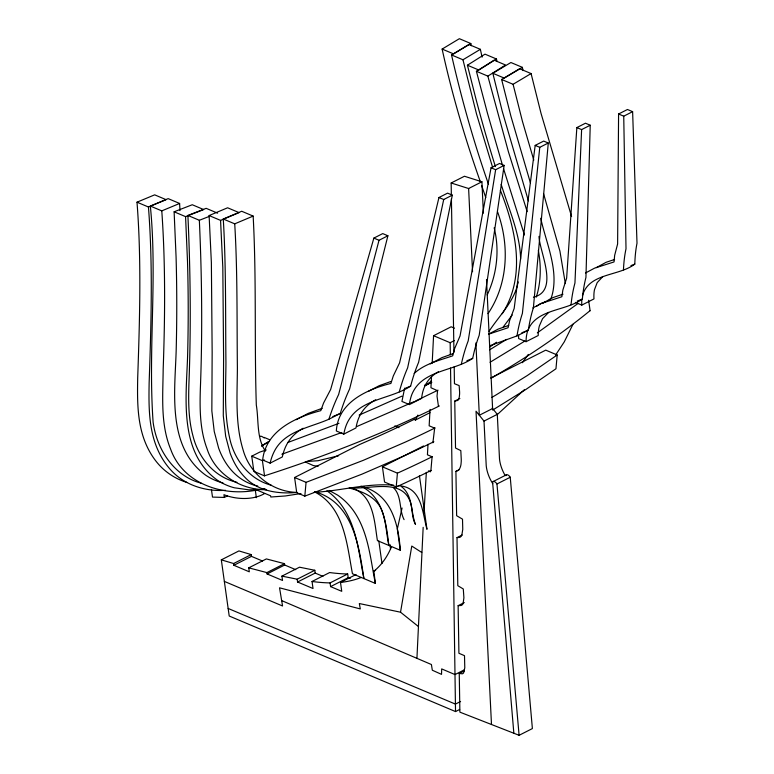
<?xml version="1.0" encoding="UTF-8"?>
<svg xmlns="http://www.w3.org/2000/svg" width="774" height="774" viewBox="0 0 774 774"><rect width="100%" height="100%" fill="white"/><g stroke="black" fill="none" stroke-linecap="round" stroke-linejoin="round"><path stroke-width="1.16" d="M518.609 335.21L518.599 338.548L526.049 341.692L538.24 335.51A61.417 29.983 57.4 0 1 539.333 326.018L542.555 318.675L548.669 312.406M582.435 295.794C588.685 272.729 618.755 276.444 634.815 264.108A248.696 113.768 54.3 0 1 637.002 243.21L632.619 111.669L627.462 109.492L618.581 114.001L617.613 243.965L614.653 255.401L614.053 261.941L594.577 268.152L585.541 272.97M532.822 307.926L541.461 303.418L561.856 296.742L562.882 289.989L566.636 278.147L576.853 127.584L585.473 123.211L590.233 125.224L585.937 277.44A245.909 120.057 57.4 0 0 582.367 299.035C565.243 311.641 534.786 308.555 527.288 332.133A61.281 30.389 58.2 0 0 526.049 341.692M416.934 658.335L423.165 527.336M424.587 385.955L431.844 382.279M590.233 125.224L581.613 129.597L574.947 283.013A245.397 121.702 58.2 0 0 571.028 304.792M431.476 377.083L430.934 387.726L437.552 390.715L437.029 396.191L438.442 406.224M432.192 362.9L433.575 335.713L451.184 326.783L454.502 328.186M428.012 444.276L427.432 454.802L432.095 456.766L430.886 470.573L430.412 471.811L428.438 470.882M430.054 409.427L429.154 425.797L434.659 428.119L432.908 442.767M423.988 512.988L426.339 472.343M423.552 445.959L382.414 466.819L384.552 482.038L396.211 486.962L397.42 473.156A761.065 344.333 -8 0 0 432.453 456.592M415.067 418.928A761.21 344.401 -8 0 1 376.483 437.117L359.697 444.479L294.594 477.5L296.732 492.719L304.821 496.134L306.059 482.337L363.122 460.404L405.412 442.051A761.626 344.585 -8 0 0 435.085 427.906M490.803 377.993L545.738 350.138L557.203 354.985L555.964 368.772L526.078 389.322L494.615 408.856A761.626 344.585 -8 0 1 492.593 410.036M488.578 334.204L508.083 327.731L509.563 320.746L514.168 308.478L535.182 145.396L543.687 141.081L548.282 143.016L533.383 307.82A244.303 126.994 60.9 0 0 528.332 330.169L516.984 335.916L489.874 345.707M548.282 143.016L539.768 147.331L522.392 313.393A244.139 128.678 61.8 0 0 516.984 335.916M414.167 373.426C424.849 363.635 439.409 360.423 452.703 355.817L454.628 348.61L460.056 335.916L491.055 167.774L499.559 163.459L504.145 165.394L479.193 335.297A244.139 133.912 64.5 0 0 472.701 358.372C453.361 371.568 421.956 369.846 411.884 394.392A60.982 33.863 65.4 0 0 409.398 404.579L401.938 401.435L404.618 388.19M504.145 165.394L495.641 169.709L468.202 340.87A244.303 135.643 65.4 0 0 461.352 364.128M418.105 626.282L400.535 612.205L411.778 546.067L421.714 552.442M402.074 508.015L397.314 528.961L400.303 550.285L377.412 540.62C374.326 521.318 373.832 495.234 351.483 487.804M452.335 195.145L418.618 362.29A245.397 141.284 68.3 0 0 410.636 386.12C390.202 399.626 358.285 398.6 346.926 423.581A61.417 35.739 69.3 0 0 343.791 434.117L336.332 430.973C337.919 402.441 366.818 389.419 390.909 383.43L393.289 375.99L399.568 362.871L438.955 197.515L447.575 193.142L452.335 195.145L443.715 199.518L438.955 197.515M443.715 199.518L407.627 367.863A245.909 143.084 69.3 0 0 399.287 391.876M517.777 284.087L518.28 281.949M303.195 428.245C295.755 432.24 289.544 438.51 285.906 446.172A61.949 37.094 72 0 0 282.307 456.96L270.116 463.142L262.657 459.998C265.84 430.586 295.581 417.254 320.775 410.655L323.58 403.002L330.653 389.477L373.861 238.102L382.733 233.593L387.9 235.77L349.616 388.945A247.854 148.395 72 0 0 340.26 413.471M387.9 235.77L379.018 240.279L338.625 394.517A248.696 150.262 73 0 0 328.911 419.227C309.61 427.77 283.932 431.012 273.87 452.258A62.181 37.568 73 0 0 270.116 463.152M517.516 285.161C512.775 303.04 498.872 316.189 489.062 331.301M536.266 297.139C541.103 282.094 541.22 265.84 538.336 250.389M572.944 324.345L564.227 341.944L555.616 355.005M487.233 294.894C496.927 274.073 499.752 250.186 494.16 227.827M391.557 546.589L390.377 549.317A161.505 86.882 63.1 0 1 373.871 571.212L375.351 583.412L352.46 573.747C346.858 544.499 344.498 507.202 314.486 491.838M414.061 419.421L415.483 420.021L417.873 415.077M488.026 313.634C508.17 283.758 509.65 245.3 497.624 212.028M502.239 313.731C526.504 275.892 515.736 229.133 500.343 190.249M528.274 354.444L522.44 362.716M502.936 327.383L512.204 315.037M428.941 383.285L431.418 380.673M524.317 389.748L497.334 414.535M536.353 306.475L540.242 303.795L544.867 302.015M602.772 276.637L597.189 282.616L594.48 289.679A62.181 28.444 54.3 0 0 593.977 298.909L581.787 305.101L575.401 302.402M489.816 346.975L496.482 342.224M577.81 303.65L537.33 332.868M557.203 354.985L527.317 375.525L495.853 395.059A761.626 344.585 -8 0 1 491.8 397.43M261.631 445.805L268.936 441.451M524.946 341.015L490.039 362.29M261.622 446.124L268.82 441.673M596.348 267.611L606.11 262.299L614.585 259.474M542.622 303.195L553.004 297.574L563.008 294.168M506.535 339.418L489.671 349.79M495.428 166.613A1718.609 1222.417 -67.1 0 1 475.768 98.269L467.419 65.21L484.998 54.151L496.444 58.988L496.985 61.262M496.444 58.988L478.864 70.037L467.419 65.21M476.407 71.285L494.102 60.169L505.548 65.006L487.852 76.113L476.407 71.285L487.485 113.285L502.442 165.036M489.178 333.788L498.214 329.076L508.731 325.419M430.257 363.906L441.906 357.636L452.896 353.728M368.724 391.18L379.144 385.723L390.628 381.582M296.248 419.692L308.139 413.403L322.245 408.285M438.384 371.781C431.815 375.361 426.551 381.263 423.929 388.296A60.933 33.427 64.5 0 0 421.588 398.397L409.398 404.579M480.538 182.316C465.097 138.71 451.997 94.273 442.128 49.072L459.369 38.7L470.815 43.528L471.289 45.705M470.815 43.528L453.574 53.899L442.128 49.072M488.51 184.28C473.688 141.932 461.498 98.685 451.523 54.944L468.928 44.495L480.364 49.323L482.105 57.15M451.523 54.944L462.958 59.782L480.364 49.323M375.738 399.732C368.385 403.602 362.222 409.794 358.972 417.486A61.281 35.285 68.3 0 0 355.982 427.935L343.791 434.117M528.41 200.882L502.239 111.253L492.835 73.278L510.908 62.52L522.353 67.348L523.06 70.608M530.422 182.896L510.975 116.439L501.629 79.461L519.635 68.731L531.08 73.559L541.036 113.391L571.589 216.575M522.353 67.348L504.28 78.106L492.835 73.278M501.629 79.461L513.075 84.289L531.08 73.559M451.358 195.087L451.155 182.993L464.448 176.249L481.912 181.784L483.382 213.14M451.155 182.993L468.618 188.517L481.912 181.784M618.581 114.001L623.738 116.177L632.619 111.669M433.575 335.713L450.168 342.718L454.309 340.618M251.734 456.176L262.415 460.685L264.553 475.904L253.872 471.395L251.734 456.176L259.754 452.103L266.237 449.946M328.911 419.227L340.26 413.471L332.878 416.538M431.147 381.969L424.462 385.326M211.418 489.391L212.502 497.092L224.334 497.44L227.44 495.873M224.334 497.44L223.947 494.673C235.847 499.607 253.398 500.314 264.65 493.502M415.483 420.021L429.986 412.677M505.944 475.671A2.844 1.529 63.1 0 1 507.251 474.733L507.754 474.907A4.789 2.574 63.1 0 1 510.24 477.239L532.386 728.566L519.102 735.3L459.882 712.148L459.253 673.477L462.272 673.806A7.063 3.802 63.1 0 0 462.949 673.506A7.875 4.238 63.1 0 0 463.655 672.78L464.787 667.788L464.497 655.665L458.914 653.275L458.131 605.674L461.12 605.481A12.355 6.647 63.1 0 0 462.155 604.881L462.378 604.678A8.824 4.75 63.1 0 0 463.084 603.594L463.907 597.799L463.297 588.985L457.802 585.686L457.008 537.63L459.543 537.417A12.423 6.685 63.1 0 0 461.12 536.343A11 5.921 63.1 0 0 461.836 535.173L462.765 529.339L462.504 519.151L456.641 515.707L455.915 471.385L458.092 470.418A16.457 8.853 63.1 0 0 459.824 468.28L460.385 466.916A23.191 12.471 63.1 0 0 461.004 464.207L461.227 461.643A47.601 25.61 63.1 0 0 461.246 459.156L460.811 450.613L455.528 448.03L454.754 401.077L459.862 398.484M513.849 733.249L492.728 483.634A24.545 13.206 63.1 0 1 486.227 465.813L484.011 421.085L497.295 414.342L492.216 408.062M459.669 709.458L455.528 711.567L229.21 616.017L221.316 559.854L238.924 550.924L251.231 554.6L251.473 556.371L262.512 561.024M221.316 559.854L233.622 563.53L251.231 554.6M233.622 563.53L233.864 565.291L251.473 556.371M233.864 565.291L249.315 571.822L248.764 567.845L266.372 558.925L284.503 563.675L284.687 565.01L295.726 569.664M455.915 471.385L458.982 469.828M248.764 567.845L266.895 572.605L284.503 563.675M266.895 572.605L267.078 573.94L284.687 565.01M267.078 573.94L282.529 580.461L281.92 576.127L299.528 567.197L314.795 570.274L315.182 573.07L322.913 576.34M281.92 576.127L297.187 579.204L314.795 570.274M493.193 481.525L506.477 474.781M297.187 579.204L297.574 582L315.182 573.07M519.102 735.3L496.956 483.973L510.24 477.239M297.574 582L313.025 588.521L312.038 581.477L329.647 572.547A392.708 211.254 63.1 0 0 347.671 573.979L348.194 577.675L350.225 578.526M312.038 581.477A392.708 211.254 63.1 0 0 330.063 582.909L347.671 573.979M330.063 582.909L330.585 586.605L348.194 577.675M330.585 586.605L341.75 591.317L340.492 582.425L356.03 574.54M373.658 571.338L375.613 570.351M457.008 537.63L462.117 535.037M458.131 605.674L464.265 602.569M464.313 669.849L454.986 674.58L441.673 668.9L441.538 674.367L432.318 670.226L431.408 664.518L281.668 600.605M459.253 673.477L464.361 670.884M460.598 701.476L455.422 704.098L228.156 608.47M438.007 390.164L415.59 400.98M402.006 396.133L359.146 415.087M414.593 401.445L356.92 426.493M209.115 215.559L227.604 207.78L239.05 212.608L220.561 220.387L209.115 215.559L211.37 262.56L212.153 352.373L211.844 410.917L214.243 431.486L218.616 448.049A99.459 70.744 -67.1 0 0 233.245 472.237C239.921 479.019 248.406 484.127 257.771 486.043M271.2 485.201C248.976 479.396 233.603 458.885 229.423 436.952C224.025 412.658 225.776 387.581 225.94 362.919C225.389 314.95 226.153 266.914 223.28 219.013L241.711 211.263L253.156 216.091C256.542 279.008 254.307 342.079 256.31 405.034C258.884 420.127 256.349 437.92 265.405 451.126M223.28 219.013L234.725 223.841L253.156 216.091M136.998 202.178L154.674 194.845L166.11 199.673L148.444 207.006L136.998 202.178C141.565 260.683 139.697 319.43 137.695 378.002C137.279 400.942 137.046 424.994 146.915 446.25A114.6 81.512 -67.1 0 0 159.231 465.019C166.691 473.137 176.288 479.222 186.853 482.396M198.057 482.289C172.389 473.872 156.551 448.03 153.117 422.217C147.969 350.351 157.499 277.982 150.34 206.048L168.171 198.628L179.616 203.465L179.984 210.625M150.34 206.048L161.785 210.876L179.616 203.465M404.55 388.625L410.636 386.12M466.886 360.742L472.701 358.372M521.86 332.762L528.332 330.169M338.964 423.32L288.083 442.409M577.259 301.057L582.367 299.035M174.121 211.795L192.262 204.742L203.697 209.57L185.567 216.633L174.121 211.795L176.066 256.755A1507.771 1072.454 -67.1 0 1 176.201 349.48C175.079 391.218 166.545 446.743 205.661 475.178A110.788 78.803 -67.1 0 0 222.999 482.976M236.941 482.299C214.437 477.394 198.25 457.666 192.978 435.907C188.295 418.879 188.401 401.058 188.924 383.556C191.091 327.537 190.462 271.442 187.898 215.443L206.155 208.332L217.6 213.16M187.898 215.443L199.344 220.28L209.009 216.507M630.936 265.617L634.815 264.108M341.837 432.473L281.871 454.232M304.821 496.134L361.884 474.191L404.173 455.838A761.626 344.585 -8 0 0 433.846 441.702M361.264 577.462L358.014 578.652A262.26 141.081 63.1 0 1 340.492 582.425M533.421 297.177C559.718 291.179 539.42 251.627 539.004 236.389M262.415 460.685L264.466 460.008M338.644 455.741L318.027 460.724L306.649 461.507M300.989 493.541L285.374 495.96L270.803 497.014L270.639 495.834L256.291 489.778M259.367 489.516C225.079 497.489 183.341 484.814 170.638 449.191C160.315 423.988 162.917 396.007 163.169 369.45C165.055 316.614 165.52 263.644 161.785 210.876M261.651 489.216L265.076 488.752M264.611 489.381L249.102 489.865L234.445 487.804A110.788 78.803 -67.1 0 1 217.107 480.015C177.991 451.571 186.524 396.056 187.647 354.318A1507.771 1072.454 -67.1 0 0 187.511 261.583L185.567 216.633M314.196 492.332C340.763 490.968 366.944 482.976 393.676 485.172M297.061 492.428C278.611 494.199 257.887 491.393 244.69 477.074A99.459 70.744 -67.1 0 1 230.062 452.887L225.689 436.323L223.289 415.744L223.599 357.211L222.815 267.398L220.561 220.387M225.495 490.31C205.449 491.713 184.299 485.085 170.677 469.847A114.6 81.512 -67.1 0 1 158.36 451.087C148.492 429.822 148.724 405.769 149.14 382.84C151.143 324.258 153.01 265.511 148.444 207.006M349.297 487.61C366.673 490.271 398.446 478.361 408.866 498.601C413.258 506.651 411.062 516.761 415.522 524.462C410.597 512.156 413.19 495.399 401.3 486.478M454.754 401.077L457.705 400.458A7.895 4.247 63.1 0 0 458.479 399.558L458.75 398.949A19.147 10.304 63.1 0 0 459.301 396.907L459.592 394.072A36.272 19.514 63.1 0 0 459.601 391.896L459.146 385.578L454.464 383.711L454.193 366.779M259.725 436.12L261.728 436.391L264.273 437.949M266.44 489.7C240.424 490.106 214.93 473.891 206.997 448.62C199.789 429.425 199.711 408.595 200.369 388.384C202.536 332.365 201.908 276.27 199.344 220.28M296.481 492.37C271.722 491.654 249.567 473.562 243.065 449.81C234.948 423.272 237.26 395.079 237.386 367.747C236.834 319.778 237.599 271.751 234.725 223.841M318.085 466.335L313.315 465.551L305.295 461.972M398.039 485.685C422.169 486.72 422.159 512.059 426.967 529.3L419.421 475.662M400.535 612.205L359.329 603.546L360.297 608.935L279.54 587.824L282.558 605.984L224.354 581.4M349.355 488.094C361.758 491.19 375.448 496.579 381.214 508.934C386.197 520.438 386.245 533.325 388.858 545.457C386.216 523.601 383.353 497.218 360.994 486.188M199.063 482.579L201.076 483.16M361.806 486.527C391.141 493.715 398.523 524.172 400.303 550.285M315.908 492.071C353.041 503.235 358.981 545.883 363.906 578.575C358.846 553.516 356.901 526.291 341.373 504.958A114.039 81.115 -67.1 0 0 326.928 490.803M576.853 127.584L581.613 129.597M535.182 145.396L539.768 147.331M491.055 167.774L495.641 169.709M373.861 238.102L379.018 240.279M394.817 425.942L398.978 427.693M382.414 466.819L397.42 473.156M264.166 437.397L269.884 439.816M294.594 477.5L306.059 482.337M329.134 490.445L337.483 495.021A114.039 81.115 -67.1 0 1 352.818 509.795C368.347 531.119 370.291 558.344 375.351 583.412M393.637 487.804C401.996 496.308 398.949 509.902 404.076 519.635M484.011 421.085L476.029 411.207L491.49 724.503M481.66 185.596L485.772 197.631M492.661 167.503L476.542 114.068L462.958 59.782M527.162 211.621L508.421 151.781L487.852 76.113M503.468 168.422L524.443 234.986M540.726 218.268C546.25 243.568 559.679 271.587 551.398 297.497A8.524 6.066 -67.1 0 1 549.182 300.06M533.789 160.121L522.421 121.266L513.075 84.289M543.522 193.529L559.912 251.076L565.339 283.536M588.627 300.273L590.107 310.809M378.825 541.016L381.988 563.54M255.188 489.303L256.368 497.701M390.144 544.761L390.522 549.25M497.295 414.342L499.511 459.069A24.545 13.206 63.1 0 0 505.161 475.497M486.517 279.472L492.593 408.527L479.309 415.261L475.894 342.901M468.618 188.517L472.546 271.742M623.738 116.177L626.011 248.783A247.854 115.365 55 0 0 623.467 269.865M451.416 198.705L453.951 352.267M450.168 342.718L450.342 354.782M450.536 368.056L455.528 711.567M520.621 259.222C520.08 234.338 509.65 211.138 502.258 187.782A1718.609 1222.417 -67.1 0 1 501.165 184.454M589.914 310.771A790.893 357.83 -8 0 1 491.229 378.138M439.371 405.944A790.893 357.83 -8 0 1 264.456 475.817M431.244 470.399A761.065 344.333 -8 0 1 396.211 486.962M581.787 305.101A61.949 28.841 55 0 1 581.845 299.867M431.215 382.424A614.575 44.263 -24.2 0 1 429.318 383.391M428.399 383.856A614.575 44.263 -24.2 0 1 425.632 385.249M492.728 483.634A2.844 1.529 63.1 0 1 493.957 481.467L494.47 481.641A4.789 2.574 63.1 0 1 496.956 483.973"/></g></svg>
